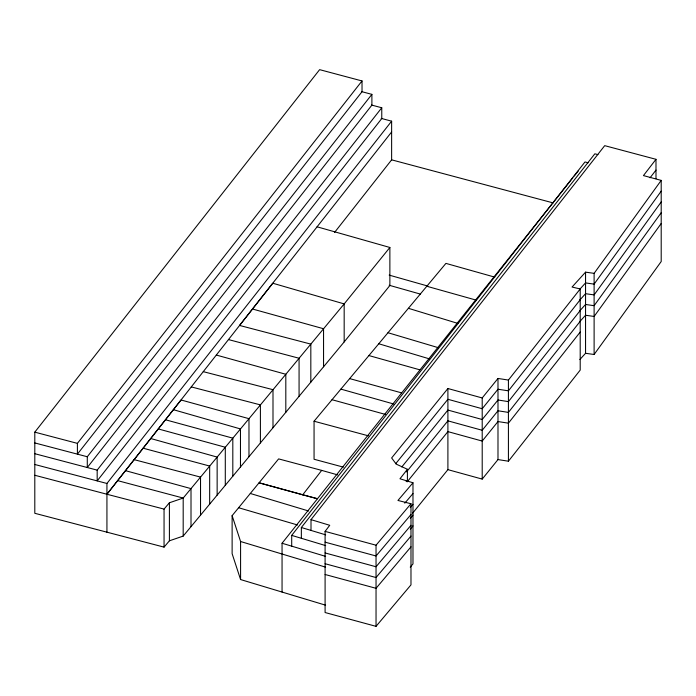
<?xml version="1.0" encoding="UTF-8"?>
<svg xmlns="http://www.w3.org/2000/svg" width="696" height="696" viewBox="0 0 696 696"><rect width="100%" height="100%" fill="white"/><g stroke="black" fill="none" stroke-linecap="round" stroke-linejoin="round"><path stroke-width="1.04" d="M579.864 359.554L585.553 353.29L594.114 354.49L594.114 273.354L661.2 180.394L643.443 175.592L655.989 159.314L604.711 145.655L311.008 519.642L311.008 530.422M661.2 191.165L594.114 284.125L585.553 282.924L579.864 289.197M661.2 201.944L594.114 294.904L585.553 293.703L579.864 299.967M661.2 212.724L594.114 305.683L585.553 304.474L579.864 310.747M661.2 223.494L594.114 316.454L585.553 315.253L579.864 321.526M594.114 354.49L661.2 261.531L661.2 180.394M594.114 273.354L585.553 272.145L572.051 287.039L580.203 288.962L508.419 380.068L497.988 378.45L482.206 397.955L447.902 388.516L391.63 457.959L396.241 464.136L407.412 469.287L399.974 478.778L412.98 482.772L397.947 500.459L410.979 503.739L410.979 584.875L376.04 626.348L325.093 612.532L325.093 531.387L329.73 525.289L311.008 519.642M650.047 177.802L655.989 170.094M325.589 605.181L240.581 579.55L232.125 553.685L232.125 515.658L259.051 482.807L302.699 494.847L321.691 470.383L337.699 474.898M34.8 475.264L106.932 494.247L181.021 399.974L248.977 418.67L248.977 456.707L183.187 536.085L169.406 540.809L164.056 547.126L34.8 513.291L34.8 432.155L319.629 69.652L362.024 80.953L362.024 91.724L77.404 454.14L77.404 443.369L362.024 80.953M406.168 481.641L407.412 480.066L407.412 469.287M371.89 94.36L371.89 105.131L87.287 467.521L87.287 456.75L371.89 94.36L361.441 91.576M381.765 107.767L381.765 118.537L97.179 480.901L97.179 470.131L381.765 107.767L371.403 105M106.932 532.283L106.932 483.468L391.63 121.174L381.199 118.39M391.63 131.944L106.932 494.247L164.056 509.098L169.406 502.773L183.187 498.049L344.172 303.908L389.873 247.471L317.08 226.809M334.541 232.481L391.63 159.836L553.137 202.901M291.702 546.151L291.702 535.381L584.979 161.951L588.111 162.786M301.351 538.286L301.351 527.507L594.845 153.799L597.951 154.634M580.203 299.741L508.419 390.839L497.988 389.229L482.206 408.735L447.902 399.286L395.693 463.71M580.203 310.512L508.419 401.618L497.988 400L482.206 419.514L447.902 410.066L401.801 466.955M580.203 321.291L508.419 412.397L497.988 410.779L482.206 430.285L447.902 420.845L406.542 471.879M580.203 332.062L508.419 423.168L497.988 421.558L482.206 441.064L447.902 431.616L407.221 481.815M412.65 513.161L447.902 469.652L482.206 479.1L497.988 459.586L508.419 461.204L580.203 370.098L580.203 288.962M282.054 592.052L282.054 543.245L572.895 177.75M574.243 176.044L578.306 170.946M248.977 456.707L344.172 341.936L389.873 285.508L389.873 247.471M343.354 467.129L314.061 459.256L314.061 421.219L445.918 263.384L494.752 277.13M376.04 626.348L376.04 545.212L410.979 503.739M410.979 514.518L376.04 555.982L325.093 542.167M410.979 525.289L376.04 566.762L325.093 552.946M410.979 536.068L376.04 577.541L325.093 563.716M410.979 546.838L376.04 588.311L325.093 574.496M404.776 503.191L412.98 493.551M410.249 507.541L412.98 504.322M410.249 518.32L412.98 515.101M410.249 529.091L412.98 525.88M410.249 567.127L412.98 563.908L412.98 482.772M203.275 371.655L272.997 389.69L272.997 427.718M191.287 386.915L260.4 404.881L260.4 442.917M134.137 459.647L200.535 477.099L200.535 515.136M228.479 339.578L299.071 358.249L299.071 396.276M34.8 432.155L77.404 443.369M34.8 442.934L87.287 456.75M34.8 453.705L97.179 470.131M34.8 464.484L106.932 483.468M302.699 494.847L317.263 498.719M117.615 480.632L183.187 498.049L183.187 536.085M321.691 470.383L278.626 458.89L259.051 482.807L317.272 498.667M143.115 448.198L209.67 466.05L209.67 504.087M314.061 421.219L368.471 435.844M325.093 531.387L376.04 545.212M165.457 419.766L232.812 438.149L232.812 476.177M158.288 428.936L225.295 447.241L225.295 485.277M349.662 378.607L401.479 392.84M332.035 399.721L385.48 414.433M125.489 470.661L191.008 488.618L191.008 526.654M216.317 355.056L285.812 374.265L285.812 412.302M252.491 309.007L323.553 328.738L323.553 366.775M426.822 286.265L476.473 300.202M368.932 355.569L419.775 369.811M150.745 438.524L217.143 457.081L217.143 495.117M340.901 389.116L393.805 404.028M389.177 275.111L427.84 286.065M389.177 285.256L420.523 294.138M173.356 409.683L240.468 428.936L240.468 466.973M238.606 507.732L297.54 524.984M388.003 332.731L438.532 347.756M378.781 343.763L429.597 358.927M250.299 493.473L308.563 510.986M301.351 527.507L325.676 534.841M291.702 535.381L325.676 545.62M282.054 543.245L325.624 556.382M232.125 515.658L240.581 541.514L325.589 567.144M408.404 308.311L457.881 323.414M655.989 159.314L655.989 178.715M585.553 272.145L585.553 353.29M508.419 380.068L508.419 461.204M497.988 378.45L497.988 459.586M482.206 397.955L482.206 479.1M447.902 388.516L447.902 469.652M391.63 121.174L391.63 160.202M344.172 341.936L344.172 303.908L272.78 283.228L239.563 325.441L310.825 344.111L310.825 382.147M240.581 541.514L240.581 579.55M169.406 502.773L169.406 540.809M164.056 509.098L164.056 547.126"/></g></svg>
